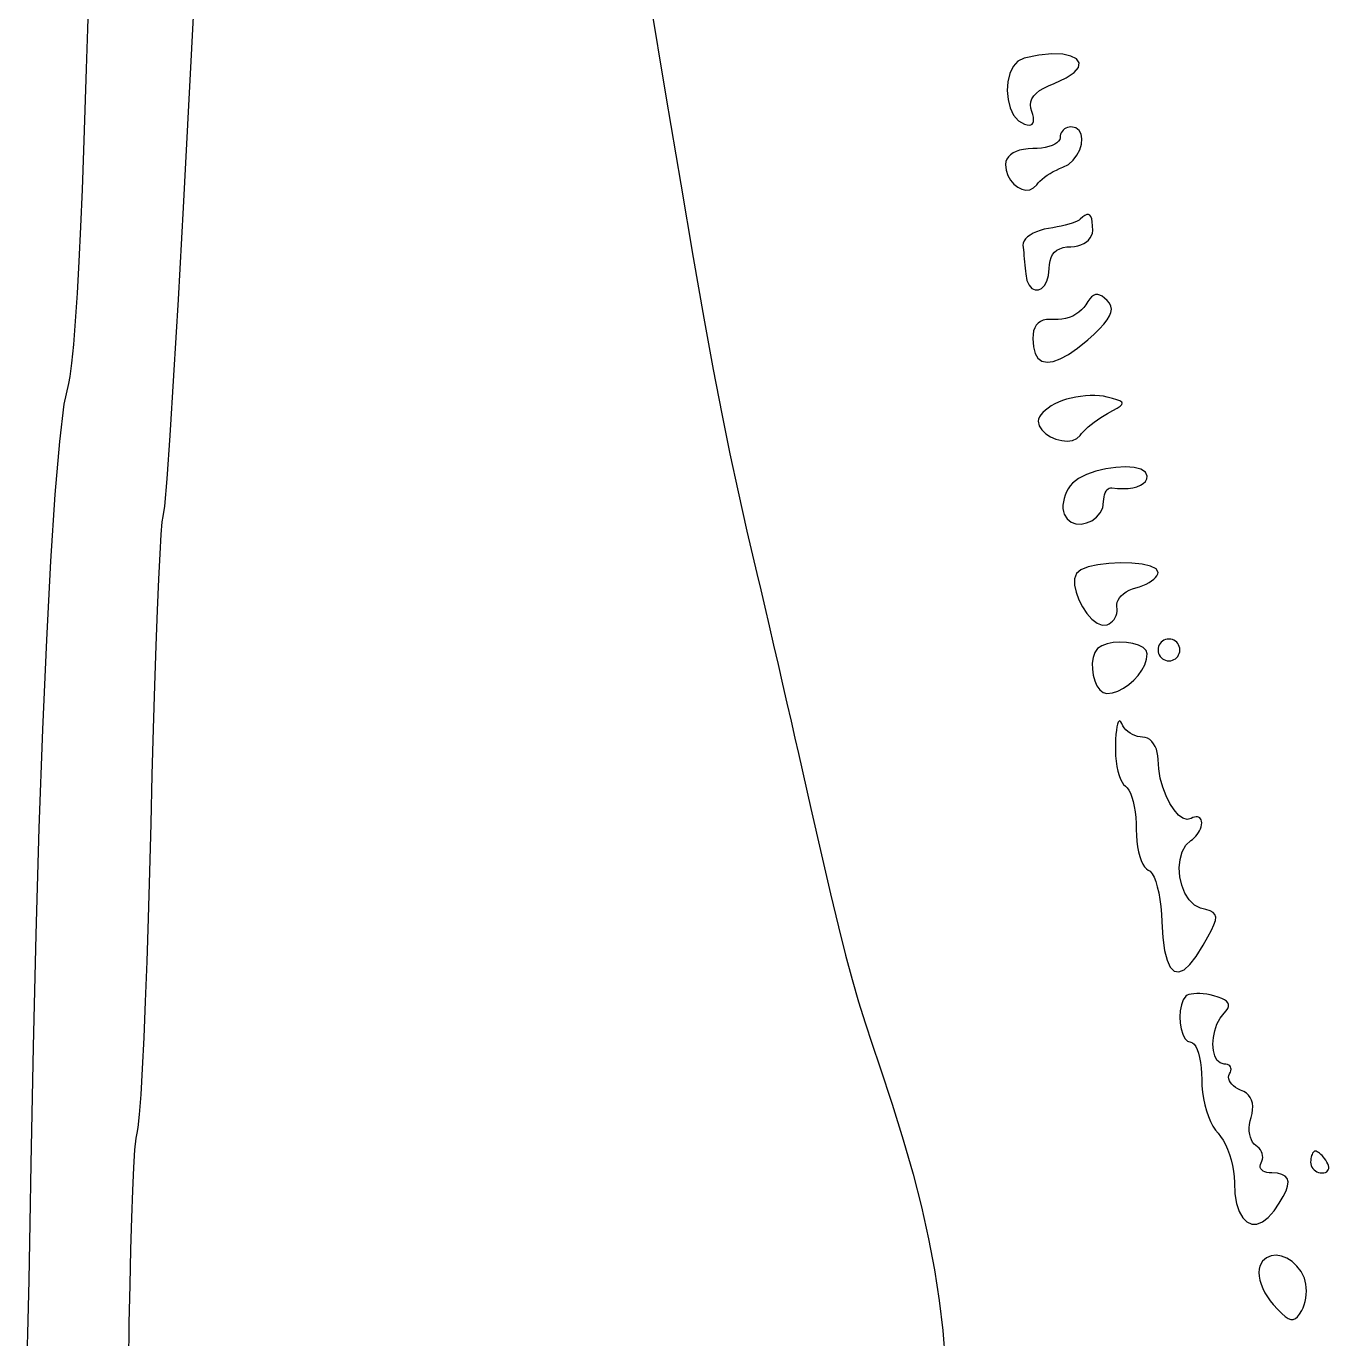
# Model space of a CAD drawing. Header units: millimetres. Extents: x 0 to 1242, y -2208 to 0.
# Drawn here: x 165.1 to 284.7, y -2056.2 to -1935.8 of the extents above; entities that cross this region are included whole.
import ezdxf

# ---------------------------------------------------------------- set-up
doc = ezdxf.new("R2010")
doc.units = ezdxf.units.MM
doc.layers.get('0').update_dxf_attribs({"linetype": 'CONTINUOUS'})

msp = doc.modelspace()

# ---------------------------------------------------------------- linework, layer by layer
for p, q in [((180.065608, -1942.46735), (180.652872, -1931.0888)), ((170.843549, -1932.519329), (170.729576, -1936.018336)), ((222.214, -1932.5), (223.829462, -1942.187586)), ((170.729576, -1936.018336), (170.614727, -1939.671387)), ((256.131458, -1938.982968), (255.698104, -1939.471744)), ((256.692, -1938.701), (256.131458, -1938.982968)), ((258.060319, -1938.416926), (256.692, -1938.701)), ((256.692, -1938.701), (256.692, -1938.701)), ((259.251512, -1938.302208), (258.060319, -1938.416926)), ((260.241033, -1938.336302), (259.251512, -1938.302208)), ((261.004336, -1938.498664), (260.241033, -1938.336302)), ((261.516875, -1938.76875), (261.004336, -1938.498664)), ((261.754104, -1939.126016), (261.516875, -1938.76875)), ((261.691477, -1939.549918), (261.754104, -1939.126016)), ((170.614727, -1939.671387), (170.501, -1943.423)), ((255.391446, -1940.116736), (255.210992, -1940.867352)), ((255.698104, -1939.471744), (255.391446, -1940.116736)), ((260.568471, -1940.515454), (261.304448, -1940.019912)), ((261.304448, -1940.019912), (261.691477, -1939.549918)), ((255.210992, -1940.867352), (255.15625, -1941.673)), ((258.129205, -1941.676249), (258.50268, -1941.447816)), ((258.50268, -1941.447816), (258.945695, -1941.228047)), ((258.945695, -1941.228047), (259.459, -1941.016)), ((259.459, -1941.016), (260.568471, -1940.515454)), ((179.538296, -1952.3888), (180.065608, -1942.46735)), ((223.829462, -1942.187586), (225.187416, -1950.267328)), ((255.15625, -1941.673), (255.226728, -1942.483088)), ((255.226728, -1942.483088), (255.421934, -1943.247024)), ((257.27868, -1942.981344), (257.315705, -1942.695461)), ((257.315705, -1942.695461), (257.41852, -1942.422952)), ((257.41852, -1942.422952), (257.587875, -1942.162875)), ((257.587875, -1942.162875), (257.82452, -1941.914288)), ((257.82452, -1941.914288), (258.129205, -1941.676249)), ((170.501, -1943.423), (170.379704, -1947.157451)), ((255.421934, -1943.247024), (255.741376, -1943.914216)), ((255.741376, -1943.914216), (256.184562, -1944.434072)), ((257.306695, -1943.281543), (257.27868, -1942.981344)), ((257.399, -1943.597), (257.306695, -1943.281543)), ((257.494499, -1943.877285), (257.399, -1943.597)), ((257.553272, -1944.12304), (257.494499, -1943.877285)), ((256.184562, -1944.434072), (256.751, -1944.756)), ((256.751, -1944.756), (256.971131, -1944.813485)), ((256.971131, -1944.813485), (257.157848, -1944.83044)), ((257.157848, -1944.83044), (257.310737, -1944.807615)), ((257.310737, -1944.807615), (257.429384, -1944.74576)), ((257.429384, -1944.74576), (257.513375, -1944.645625)), ((257.513375, -1944.645625), (257.562296, -1944.50796)), ((257.575733, -1944.333515), (257.553272, -1944.12304)), ((257.562296, -1944.50796), (257.575733, -1944.333515)), ((260.4104, -1945.1936), (260.29375, -1945.29375)), ((260.54145, -1945.11205), (260.4104, -1945.1936)), ((260.6848, -1945.0512), (260.54145, -1945.11205)), ((260.83835, -1945.01315), (260.6848, -1945.0512)), ((261, -1945), (260.83835, -1945.01315)), ((261.444129, -1945.085437), (261, -1945)), ((261.755472, -1945.320256), (261.444129, -1945.085437)), ((259.872, -1946.3152), (259.719875, -1946.45855)), ((259.967125, -1946.16165), (259.872, -1946.3152)), ((260, -1946), (259.967125, -1946.16165)), ((260.01315, -1945.83835), (260, -1946)), ((260, -1946), (260, -1946)), ((260.0512, -1945.6848), (260.01315, -1945.83835)), ((260.11205, -1945.54145), (260.0512, -1945.6848)), ((260.1936, -1945.4104), (260.11205, -1945.54145)), ((260.29375, -1945.29375), (260.1936, -1945.4104)), ((261.940563, -1945.672219), (261.755472, -1945.320256)), ((262.005936, -1946.109088), (261.940563, -1945.672219)), ((261.958125, -1946.598625), (262.005936, -1946.109088)), ((170.379704, -1947.157451), (170.242952, -1950.761408)), ((255.44512, -1947.557928), (255.25461, -1947.746074)), ((255.68375, -1947.39425), (255.44512, -1947.557928)), ((255.96768, -1947.256672), (255.68375, -1947.39425)), ((256.29409, -1947.146826), (255.96768, -1947.256672)), ((256.66016, -1947.066344), (256.29409, -1947.146826)), ((257.06307, -1947.016858), (256.66016, -1947.066344)), ((257.5, -1947), (257.06307, -1947.016858)), ((257.904125, -1946.98685), (257.5, -1947)), ((258.288, -1946.9488), (257.904125, -1946.98685)), ((258.646375, -1946.88795), (258.288, -1946.9488)), ((258.974, -1946.8064), (258.646375, -1946.88795)), ((259.265625, -1946.70625), (258.974, -1946.8064)), ((259.516, -1946.5896), (259.265625, -1946.70625)), ((259.719875, -1946.45855), (259.516, -1946.5896)), ((261.200928, -1948.060864), (261.549087, -1947.606751)), ((261.549087, -1947.606751), (261.803664, -1947.108592)), ((261.803664, -1947.108592), (261.958125, -1946.598625)), ((255.02923, -1948.189242), (255, -1948.441)), ((255, -1948.441), (255.057213, -1948.969121)), ((255.11504, -1947.957056), (255.02923, -1948.189242)), ((255.25461, -1947.746074), (255.11504, -1947.957056)), ((259.958847, -1948.825103), (260.25, -1948.708)), ((260.25, -1948.708), (260.765721, -1948.438693)), ((260.765721, -1948.438693), (261.200928, -1948.060864)), ((255.057213, -1948.969121), (255.216144, -1949.454408)), ((255.216144, -1949.454408), (255.457731, -1949.884447)), ((255.457731, -1949.884447), (255.762912, -1950.246824)), ((257.988183, -1950.142807), (258.152784, -1949.972256)), ((258.152784, -1949.972256), (258.350781, -1949.796689)), ((258.350781, -1949.796689), (258.577152, -1949.619448)), ((258.577152, -1949.619448), (258.826875, -1949.443875)), ((258.826875, -1949.443875), (259.094928, -1949.273312)), ((259.094928, -1949.273312), (259.376289, -1949.111101)), ((259.376289, -1949.111101), (259.665936, -1948.960584)), ((259.665936, -1948.960584), (259.958847, -1948.825103)), ((170.242952, -1950.761408), (170.093948, -1954.182077)), ((225.187416, -1950.267328), (226.332814, -1956.980702)), ((255.762912, -1950.246824), (256.112625, -1950.529125)), ((256.112625, -1950.529125), (256.487808, -1950.718936)), ((256.487808, -1950.718936), (256.869399, -1950.803843)), ((256.869399, -1950.803843), (257.238336, -1950.771432)), ((257.238336, -1950.771432), (257.575557, -1950.609289)), ((257.575557, -1950.609289), (257.862, -1950.305)), ((257.862, -1950.305), (257.988183, -1950.142807)), ((179.0715, -1960.84325), (179.538296, -1952.3888)), ((261.746649, -1953.559174), (261.580472, -1953.646712)), ((261.856, -1953.477), (261.746649, -1953.559174)), ((262.087292, -1953.264453), (261.856, -1953.477)), ((261.856, -1953.477), (261.856, -1953.477)), ((262.289856, -1953.119424), (262.087292, -1953.264453)), ((262.464724, -1953.042831), (262.289856, -1953.119424)), ((262.612928, -1953.035592), (262.464724, -1953.042831)), ((262.7355, -1953.098625), (262.612928, -1953.035592)), ((262.833472, -1953.232848), (262.7355, -1953.098625)), ((262.907876, -1953.439179), (262.833472, -1953.232848)), ((262.959744, -1953.718536), (262.907876, -1953.439179)), ((170.093948, -1954.182077), (169.935896, -1957.366664)), ((257.52052, -1954.769352), (257.246, -1954.928)), ((257.832, -1954.626736), (257.52052, -1954.769352)), ((258.17552, -1954.503344), (257.832, -1954.626736)), ((258.54616, -1954.402368), (258.17552, -1954.503344)), ((258.939, -1954.327), (258.54616, -1954.402368)), ((259.339681, -1954.260486), (258.939, -1954.327)), ((259.732448, -1954.185128), (259.339681, -1954.260486)), ((260.111187, -1954.102702), (259.732448, -1954.185128)), ((260.469784, -1954.014984), (260.111187, -1954.102702)), ((260.802125, -1953.92375), (260.469784, -1954.014984)), ((261.102096, -1953.830776), (260.802125, -1953.92375)), ((261.363583, -1953.737838), (261.102096, -1953.830776)), ((261.580472, -1953.646712), (261.363583, -1953.737838)), ((262.898656, -1954.975872), (262.973997, -1954.744419)), ((262.990108, -1954.071837), (262.959744, -1953.718536)), ((262.973997, -1954.744419), (263, -1954.5)), ((263, -1954.5), (262.990108, -1954.071837)), ((256.61592, -1955.659072), (256.6, -1955.85)), ((256.6, -1955.85), (256.618124, -1956.055501)), ((256.6934, -1955.468216), (256.61592, -1955.659072)), ((256.82752, -1955.280624), (256.6934, -1955.468216)), ((257.01336, -1955.099488), (256.82752, -1955.280624)), ((257.246, -1954.928), (257.01336, -1955.099488)), ((260.280128, -1956.080032), (260.620081, -1956.020009)), ((260.620081, -1956.020009), (261, -1956)), ((261, -1956), (261.325973, -1955.980491)), ((261.325973, -1955.980491), (261.634624, -1955.923968)), ((261.634624, -1955.923968), (261.921951, -1955.833437)), ((261.921951, -1955.833437), (262.183952, -1955.711904)), ((262.183952, -1955.711904), (262.416625, -1955.562375)), ((262.416625, -1955.562375), (262.615968, -1955.387856)), ((262.615968, -1955.387856), (262.777979, -1955.191353)), ((262.777979, -1955.191353), (262.898656, -1954.975872)), ((226.332814, -1956.980702), (227.310608, -1962.569184)), ((256.618124, -1956.055501), (256.639152, -1956.289088)), ((256.639152, -1956.289088), (256.662568, -1956.545187)), ((256.662568, -1956.545187), (256.687856, -1956.818224)), ((256.687856, -1956.818224), (256.7145, -1957.102625)), ((256.7145, -1957.102625), (256.741984, -1957.392816)), ((259.080032, -1957.280128), (259.180063, -1956.980147)), ((259.180063, -1956.980147), (259.320096, -1956.720144)), ((259.320096, -1956.720144), (259.500125, -1956.500125)), ((259.500125, -1956.500125), (259.720144, -1956.320096)), ((259.720144, -1956.320096), (259.980147, -1956.180063)), ((259.980147, -1956.180063), (260.280128, -1956.080032)), ((169.935896, -1957.366664), (169.772, -1960.262375)), ((256.741984, -1957.392816), (256.769792, -1957.683223)), ((256.769792, -1957.683223), (256.797408, -1957.968272)), ((256.797408, -1957.968272), (256.824316, -1958.242389)), ((256.824316, -1958.242389), (256.85, -1958.5)), ((258.945875, -1958.635189), (259, -1958)), ((259, -1958), (259.020009, -1957.620081)), ((259.020009, -1957.620081), (259.080032, -1957.280128)), ((256.85, -1958.5), (256.964875, -1959.095741)), ((256.964875, -1959.095741), (257.16, -1959.534528)), ((257.16, -1959.534528), (257.413625, -1959.821407)), ((258.308, -1959.821056), (258.578125, -1959.550763)), ((258.578125, -1959.550763), (258.798, -1959.153792)), ((258.798, -1959.153792), (258.945875, -1958.635189)), ((169.772, -1960.262375), (169.605464, -1962.816416)), ((178.665784, -1967.8208), (179.0715, -1960.84325)), ((257.413625, -1959.821407), (257.704, -1959.961424)), ((257.704, -1959.961424), (258.009375, -1959.959625)), ((258.009375, -1959.959625), (258.308, -1959.821056)), ((262.721224, -1960.779144), (262.539278, -1961.026173)), ((262.901406, -1960.592391), (262.721224, -1960.779144)), ((263.082392, -1960.465392), (262.901406, -1960.592391)), ((263.26675, -1960.397625), (263.082392, -1960.465392)), ((263.457048, -1960.388568), (263.26675, -1960.397625)), ((263.655854, -1960.437699), (263.457048, -1960.388568)), ((263.865736, -1960.544496), (263.655854, -1960.437699)), ((264.089262, -1960.708437), (263.865736, -1960.544496)), ((264.329, -1960.929), (264.089262, -1960.708437)), ((261.737166, -1962.014076), (261.462152, -1962.199472)), ((261.981304, -1961.806144), (261.737166, -1962.014076)), ((262.188578, -1961.578508), (261.981304, -1961.806144)), ((262.353, -1961.334), (262.188578, -1961.578508)), ((262.539278, -1961.026173), (262.353, -1961.334)), ((262.353, -1961.334), (262.353, -1961.334)), ((264.538165, -1961.181694), (264.329, -1960.929)), ((264.66732, -1961.446112), (264.538165, -1961.181694)), ((264.551625, -1962.35675), (264.67636, -1962.028936)), ((264.714155, -1961.726958), (264.66732, -1961.446112)), ((264.67636, -1962.028936), (264.714155, -1961.726958)), ((169.605464, -1962.816416), (169.439492, -1964.975993)), ((227.310608, -1962.569184), (228.16575, -1967.27425)), ((257.81024, -1963.204232), (257.67361, -1963.440851)), ((257.98725, -1963.011125), (257.81024, -1963.204232)), ((258.20524, -1962.861008), (257.98725, -1963.011125)), ((258.46481, -1962.753359), (258.20524, -1962.861008)), ((258.76656, -1962.687656), (258.46481, -1962.753359)), ((259.11109, -1962.663377), (258.76656, -1962.687656)), ((259.499, -1962.68), (259.11109, -1962.663377)), ((259.833522, -1962.689292), (259.499, -1962.68)), ((260.173096, -1962.659056), (259.833522, -1962.689292)), ((260.511734, -1962.592124), (260.173096, -1962.659056)), ((260.843448, -1962.491328), (260.511734, -1962.592124)), ((261.16225, -1962.3595), (260.843448, -1962.491328)), ((261.462152, -1962.199472), (261.16225, -1962.3595)), ((263.63268, -1963.542248), (264.032095, -1963.108702)), ((264.032095, -1963.108702), (264.33764, -1962.715104)), ((264.33764, -1962.715104), (264.551625, -1962.35675)), ((257.51909, -1964.046713), (257.5, -1964.417)), ((257.5, -1964.417), (257.553535, -1965.19438)), ((257.57676, -1963.721504), (257.51909, -1964.046713)), ((257.67361, -1963.440851), (257.57676, -1963.721504)), ((262.543, -1964.548), (263.137085, -1964.020446)), ((263.137085, -1964.020446), (263.63268, -1963.542248)), ((169.439492, -1964.975993), (169.277288, -1966.688312)), ((257.553535, -1965.19438), (257.71276, -1965.80208)), ((260.77168, -1965.88164), (261.612775, -1965.2999)), ((261.612775, -1965.2999), (262.543, -1964.548)), ((169.277288, -1966.688312), (169.122056, -1967.900579)), ((257.71276, -1965.80208), (257.975605, -1966.24004)), ((257.975605, -1966.24004), (258.34, -1966.5082)), ((258.34, -1966.5082), (258.803875, -1966.6065)), ((258.803875, -1966.6065), (259.36516, -1966.53488)), ((259.36516, -1966.53488), (260.021785, -1966.29328)), ((260.021785, -1966.29328), (260.77168, -1965.88164)), ((169.122056, -1967.900579), (168.977, -1968.56)), ((178.321712, -1973.31155), (178.665784, -1967.8208)), ((228.16575, -1967.27425), (228.943192, -1971.337376)), ((168.977, -1968.56), (168.567046, -1970.449851)), ((168.567046, -1970.449851), (168.153528, -1973.888848)), ((259.51552, -1970.429368), (259.198295, -1970.611397)), ((259.855305, -1970.263251), (259.51552, -1970.429368)), ((260.213, -1970.117), (259.855305, -1970.263251)), ((260.595681, -1969.991264), (260.213, -1970.117)), ((260.213, -1970.117), (260.213, -1970.117)), ((261.007768, -1969.884512), (260.595681, -1969.991264)), ((261.440627, -1969.797428), (261.007768, -1969.884512)), ((261.885624, -1969.730696), (261.440627, -1969.797428)), ((262.334125, -1969.685), (261.885624, -1969.730696)), ((262.777496, -1969.661024), (262.334125, -1969.685)), ((263.207103, -1969.659452), (262.777496, -1969.661024)), ((263.614312, -1969.680968), (263.207103, -1969.659452)), ((263.990489, -1969.726256), (263.614312, -1969.680968)), ((264.327, -1969.796), (263.990489, -1969.726256)), ((264.825754, -1969.929086), (264.327, -1969.796)), ((265.213952, -1970.044088), (264.825754, -1969.929086)), ((265.491798, -1970.149322), (265.213952, -1970.044088)), ((265.659496, -1970.253104), (265.491798, -1970.149322)), ((265.503742, -1970.638898), (265.665264, -1970.489576)), ((265.71725, -1970.36375), (265.659496, -1970.253104)), ((265.665264, -1970.489576), (265.71725, -1970.36375)), ((228.943192, -1971.337376), (229.687886, -1975.000038)), ((258.11332, -1971.621832), (258.029105, -1971.816299)), ((258.247995, -1971.419553), (258.11332, -1971.621832)), ((258.42848, -1971.213416), (258.247995, -1971.419553)), ((258.650125, -1971.007375), (258.42848, -1971.213416)), ((258.90828, -1970.805384), (258.650125, -1971.007375)), ((259.198295, -1970.611397), (258.90828, -1970.805384)), ((263.43664, -1971.887873), (263.74332, -1971.682192)), ((263.74332, -1971.682192), (264.0542, -1971.488499)), ((264.0542, -1971.488499), (264.364, -1971.311)), ((264.364, -1971.311), (264.852906, -1971.041294)), ((264.852906, -1971.041294), (265.232888, -1970.820032)), ((265.232888, -1970.820032), (265.503742, -1970.638898)), ((258.029105, -1971.816299), (258, -1971.999)), ((258, -1971.999), (258.086363, -1972.426101)), ((258.086363, -1972.426101), (258.324184, -1972.816368)), ((258.324184, -1972.816368), (258.681561, -1973.158947)), ((262.15104, -1972.948888), (262.35752, -1972.746357)), ((262.35752, -1972.746357), (262.5946, -1972.534784)), ((262.5946, -1972.534784), (262.857, -1972.318375)), ((262.857, -1972.318375), (263.13944, -1972.101336)), ((263.13944, -1972.101336), (263.43664, -1971.887873)), ((168.153528, -1973.888848), (167.743262, -1978.735157)), ((178.039848, -1977.3056), (178.321712, -1973.31155)), ((258.681561, -1973.158947), (259.126592, -1973.442984)), ((259.126592, -1973.442984), (259.627375, -1973.657625)), ((259.627375, -1973.657625), (260.152008, -1973.792016)), ((260.152008, -1973.792016), (260.668589, -1973.835303)), ((260.668589, -1973.835303), (261.145216, -1973.776632)), ((261.145216, -1973.776632), (261.549987, -1973.605149)), ((261.549987, -1973.605149), (261.851, -1973.31)), ((261.851, -1973.31), (261.98044, -1973.138171)), ((261.98044, -1973.138171), (262.15104, -1972.948888)), ((229.687886, -1975.000038), (230.444784, -1978.503712)), ((264.190624, -1976.37796), (263.270667, -1976.592295)), ((265.122125, -1976.249125), (264.190624, -1976.37796)), ((266.009376, -1976.21092), (265.122125, -1976.249125)), ((266.796583, -1976.268475), (266.009376, -1976.21092)), ((267.427952, -1976.42692), (266.796583, -1976.268475)), ((267.847689, -1976.691385), (267.427952, -1976.42692)), ((177.820756, -1979.79305), (178.039848, -1977.3056)), ((261.138, -1977.697), (260.933036, -1977.943026)), ((261.688561, -1977.256945), (261.138, -1977.697)), ((261.138, -1977.697), (261.138, -1977.697)), ((262.418048, -1976.887), (261.688561, -1977.256945)), ((263.270667, -1976.592295), (262.418048, -1976.887)), ((267.372384, -1977.891272), (267.636877, -1977.728086)), ((267.636877, -1977.728086), (267.834128, -1977.534864)), ((267.834128, -1977.534864), (267.957411, -1977.313778)), ((268, -1977.067), (267.847689, -1976.691385)), ((267.957411, -1977.313778), (268, -1977.067)), ((167.743262, -1978.735157), (167.343064, -1984.846944)), ((230.444784, -1978.503712), (231.258838, -1982.089874)), ((260.470544, -1978.802904), (260.3725, -1979.11025)), ((260.597712, -1978.501942), (260.470544, -1978.802904)), ((260.752408, -1978.213328), (260.597712, -1978.501942)), ((260.933036, -1977.943026), (260.752408, -1978.213328)), ((264.038352, -1978.960016), (264.083943, -1978.767509)), ((264.083943, -1978.767509), (264.145056, -1978.594568)), ((264.145056, -1978.594568), (264.220125, -1978.443875)), ((264.220125, -1978.443875), (264.307584, -1978.318112)), ((264.307584, -1978.318112), (264.405867, -1978.219961)), ((264.405867, -1978.219961), (264.513408, -1978.152104)), ((264.513408, -1978.152104), (264.628641, -1978.117223)), ((264.628641, -1978.117223), (264.75, -1978.118)), ((264.75, -1978.118), (265.276699, -1978.180642)), ((265.276699, -1978.180642), (265.776512, -1978.200216)), ((265.776512, -1978.200216), (266.242713, -1978.178894)), ((266.242713, -1978.178894), (266.668576, -1978.118848)), ((266.668576, -1978.118848), (267.047375, -1978.02225)), ((267.047375, -1978.02225), (267.372384, -1977.891272)), ((177.665, -1980.764), (177.820756, -1979.79305)), ((260.270168, -1979.720238), (260.269072, -1980.010952)), ((260.269072, -1980.010952), (260.303484, -1980.284194)), ((260.305176, -1979.418016), (260.270168, -1979.720238)), ((260.3725, -1979.11025), (260.305176, -1979.418016)), ((263.687224, -1980.430288), (263.916563, -1979.947371)), ((263.916563, -1979.947371), (264, -1979.393)), ((264, -1979.393), (264.009849, -1979.169407)), ((264.009849, -1979.169407), (264.038352, -1978.960016)), ((177.494192, -1982.399864), (177.586064, -1981.243568)), ((177.586064, -1981.243568), (177.665, -1980.764)), ((260.303484, -1980.284194), (260.375, -1980.534)), ((260.375, -1980.534), (260.639067, -1980.978899)), ((260.639067, -1980.978899), (261.008896, -1981.273192)), ((261.008896, -1981.273192), (261.453029, -1981.426773)), ((262.438375, -1981.351375), (262.916672, -1981.142184)), ((262.916672, -1981.142184), (263.343441, -1980.831857)), ((263.343441, -1980.831857), (263.687224, -1980.430288)), ((177.391688, -1984.173776), (177.494192, -1982.399864)), ((231.258838, -1982.089874), (232.175, -1986)), ((261.453029, -1981.426773), (261.940008, -1981.449536)), ((261.940008, -1981.449536), (262.438375, -1981.351375)), ((167.343064, -1984.846944), (166.95975, -1992.082375)), ((177.280856, -1986.506192), (177.391688, -1984.173776)), ((232.175, -1986), (232.523738, -1987.479225)), ((261.513, -1985.979), (261.342006, -1986.467385)), ((261.905615, -1985.647452), (261.513, -1985.979)), ((261.513, -1985.979), (261.513, -1985.979)), ((262.5808, -1985.384856), (261.905615, -1985.647452)), ((263.462265, -1985.192184), (262.5808, -1985.384856)), ((264.47372, -1985.070408), (263.462265, -1985.192184)), ((265.538875, -1985.0205), (264.47372, -1985.070408)), ((266.58144, -1985.043432), (265.538875, -1985.0205)), ((267.525125, -1985.140176), (266.58144, -1985.043432)), ((268.29364, -1985.311704), (267.525125, -1985.140176)), ((268.810695, -1985.558988), (268.29364, -1985.311704)), ((269, -1985.883), (268.810695, -1985.558988)), ((268.89612, -1986.188648), (268.97332, -1986.032806)), ((268.97332, -1986.032806), (269, -1985.883)), ((177.164, -1989.338), (177.280856, -1986.506192)), ((261.342006, -1986.467385), (261.335568, -1987.0596)), ((261.335568, -1987.0596), (261.469602, -1987.715235)), ((266.646924, -1987.39875), (266.971, -1987.297)), ((266.971, -1987.297), (267.299, -1987.199574)), ((267.299, -1987.199574), (267.61056, -1987.084472)), ((267.61056, -1987.084472), (267.90142, -1986.954658)), ((267.90142, -1986.954658), (268.16732, -1986.813096)), ((268.16732, -1986.813096), (268.404, -1986.66275)), ((268.404, -1986.66275), (268.6072, -1986.506584)), ((268.6072, -1986.506584), (268.77266, -1986.347562)), ((268.77266, -1986.347562), (268.89612, -1986.188648)), ((232.523738, -1987.479225), (232.901024, -1989.0888)), ((261.469602, -1987.715235), (261.720024, -1988.39388)), ((261.720024, -1988.39388), (262.06275, -1989.055125)), ((265.237208, -1988.63012), (265.320792, -1988.42421)), ((265.320792, -1988.42421), (265.449784, -1988.2222)), ((265.449784, -1988.2222), (265.6205, -1988.02775)), ((265.6205, -1988.02775), (265.829256, -1987.84452)), ((265.829256, -1987.84452), (266.072368, -1987.67617)), ((266.072368, -1987.67617), (266.346152, -1987.52636)), ((266.346152, -1987.52636), (266.646924, -1987.39875)), ((177.043424, -1992.610088), (177.164, -1989.338)), ((232.901024, -1989.0888), (233.298866, -1990.794075)), ((262.06275, -1989.055125), (262.473696, -1989.65856)), ((262.473696, -1989.65856), (262.928778, -1990.163775)), ((265.156872, -1989.837336), (265.216716, -1989.643098)), ((265.202716, -1988.83627), (265.237208, -1988.63012)), ((265.221, -1989.039), (265.202716, -1988.83627)), ((265.216716, -1989.643098), (265.248624, -1989.442992)), ((265.250688, -1989.240474), (265.221, -1989.039)), ((265.248624, -1989.442992), (265.250688, -1989.240474)), ((233.298866, -1990.794075), (233.709272, -1992.5604)), ((262.928778, -1990.163775), (263.403912, -1990.53036)), ((263.403912, -1990.53036), (263.875014, -1990.717905)), ((263.875014, -1990.717905), (264.318, -1990.686)), ((264.318, -1990.686), (264.505392, -1990.599546)), ((264.505392, -1990.599546), (264.676296, -1990.486488)), ((264.676296, -1990.486488), (264.828804, -1990.350282)), ((264.828804, -1990.350282), (264.961008, -1990.194384)), ((264.961008, -1990.194384), (265.071, -1990.02225)), ((265.071, -1990.02225), (265.156872, -1989.837336)), ((166.95975, -1992.082375), (166.600136, -2000.299616)), ((269.54145, -1992.11205), (269.4104, -1992.1936)), ((269.6848, -1992.0512), (269.54145, -1992.11205)), ((269.83835, -1992.01315), (269.6848, -1992.0512)), ((270, -1992), (269.83835, -1992.01315)), ((270.16165, -1992.01315), (270, -1992)), ((270.3152, -1992.0512), (270.16165, -1992.01315)), ((270.45855, -1992.11205), (270.3152, -1992.0512)), ((270.5896, -1992.1936), (270.45855, -1992.11205)), ((176.921432, -1996.263344), (177.043424, -1992.610088)), ((233.709272, -1992.5604), (234.12425, -1994.353125)), ((263.197104, -1993.242248), (263.036512, -1993.696704)), ((263.45, -1992.883), (263.197104, -1993.242248)), ((263.828419, -1992.614829), (263.45, -1992.883)), ((263.45, -1992.883), (263.45, -1992.883)), ((264.319872, -1992.426992), (263.828419, -1992.614829)), ((264.888353, -1992.315703), (264.319872, -1992.426992)), ((265.497856, -1992.277176), (264.888353, -1992.315703)), ((266.112375, -1992.307625), (265.497856, -1992.277176)), ((266.695904, -1992.403264), (266.112375, -1992.307625)), ((267.212437, -1992.560307), (266.695904, -1992.403264)), ((267.625968, -1992.774968), (267.212437, -1992.560307)), ((267.900491, -1993.043461), (267.625968, -1992.774968)), ((268, -1993.362), (267.900491, -1993.043461)), ((267.940869, -1993.857281), (268, -1993.362)), ((269.01315, -1992.83835), (269, -1993)), ((269, -1993), (269.01315, -1993.16165)), ((269, -1993), (269, -1993)), ((269.0512, -1992.6848), (269.01315, -1992.83835)), ((269.01315, -1993.16165), (269.0512, -1993.3152)), ((269.11205, -1992.54145), (269.0512, -1992.6848)), ((269.0512, -1993.3152), (269.11205, -1993.45855)), ((269.1936, -1992.4104), (269.11205, -1992.54145)), ((269.29375, -1992.29375), (269.1936, -1992.4104)), ((269.4104, -1992.1936), (269.29375, -1992.29375)), ((270.70625, -1992.29375), (270.5896, -1992.1936)), ((270.8064, -1992.4104), (270.70625, -1992.29375)), ((270.88795, -1992.54145), (270.8064, -1992.4104)), ((270.9488, -1992.6848), (270.88795, -1992.54145)), ((270.88795, -1993.45855), (270.9488, -1993.3152)), ((270.98685, -1992.83835), (270.9488, -1992.6848)), ((270.9488, -1993.3152), (270.98685, -1993.16165)), ((271, -1993), (270.98685, -1992.83835)), ((270.98685, -1993.16165), (271, -1993)), ((234.12425, -1994.353125), (234.535808, -1996.1376)), ((263.036512, -1993.696704), (262.961768, -1994.215036)), ((262.961768, -1994.215036), (262.966416, -1994.765912)), ((267.512083, -1994.861787), (267.773312, -1994.362048)), ((267.773312, -1994.362048), (267.940869, -1993.857281)), ((269.11205, -1993.45855), (269.1936, -1993.5896)), ((269.1936, -1993.5896), (269.29375, -1993.70625)), ((269.29375, -1993.70625), (269.4104, -1993.8064)), ((269.4104, -1993.8064), (269.54145, -1993.88795)), ((269.54145, -1993.88795), (269.6848, -1993.9488)), ((269.6848, -1993.9488), (269.83835, -1993.98685)), ((269.83835, -1993.98685), (270, -1994)), ((270, -1994), (270.16165, -1993.98685)), ((270.16165, -1993.98685), (270.3152, -1993.9488)), ((270.3152, -1993.9488), (270.45855, -1993.88795)), ((270.45855, -1993.88795), (270.5896, -1993.8064)), ((270.5896, -1993.8064), (270.70625, -1993.70625)), ((270.70625, -1993.70625), (270.8064, -1993.5896)), ((270.8064, -1993.5896), (270.88795, -1993.45855)), ((262.966416, -1994.765912), (263.044, -1995.318)), ((263.044, -1995.318), (263.188064, -1995.839968)), ((266.313904, -1996.185696), (266.767625, -1995.788125)), ((266.767625, -1995.788125), (267.171936, -1995.341984)), ((267.171936, -1995.341984), (267.512083, -1994.861787)), ((176.800328, -2000.238656), (176.921432, -1996.263344)), ((234.535808, -1996.1376), (234.935954, -1997.879175)), ((263.188064, -1995.839968), (263.392152, -1996.300484)), ((263.392152, -1996.300484), (263.649808, -1996.668216)), ((263.649808, -1996.668216), (263.954576, -1996.911832)), ((263.954576, -1996.911832), (264.3, -1997)), ((264.3, -1997), (264.803821, -1996.941849)), ((264.803821, -1996.941849), (265.317248, -1996.777072)), ((265.317248, -1996.777072), (265.825527, -1996.520183)), ((265.825527, -1996.520183), (266.313904, -1996.185696)), ((234.935954, -1997.879175), (235.316696, -1999.5432)), ((166.600136, -2000.299616), (166.271038, -2009.356833)), ((176.682416, -2004.476912), (176.800328, -2000.238656)), ((235.316696, -1999.5432), (235.670042, -2001.095025)), ((265.171538, -2000.367946), (265.129552, -2000.749264)), ((265.223016, -2000.051752), (265.171538, -2000.367946)), ((265.28275, -1999.80475), (265.223016, -2000.051752)), ((265.349504, -1999.631008), (265.28275, -1999.80475)), ((265.422042, -1999.534594), (265.349504, -1999.631008)), ((265.499128, -1999.519576), (265.422042, -1999.534594)), ((265.579526, -1999.590022), (265.499128, -1999.519576)), ((265.662, -1999.75), (265.579526, -1999.590022)), ((265.762309, -1999.952184), (265.662, -1999.75)), ((265.893752, -2000.144192), (265.762309, -1999.952184)), ((266.052303, -2000.323408), (265.893752, -2000.144192)), ((266.233936, -2000.487216), (266.052303, -2000.323408)), ((266.434625, -2000.633), (266.233936, -2000.487216)), ((235.670042, -2001.095025), (235.988, -2002.5)), ((265.098294, -2001.191638), (265.079, -2001.691)), ((265.079, -2001.691), (265.079489, -2002.214937)), ((265.079, -2001.691), (265.079, -2001.691)), ((265.129552, -2000.749264), (265.098294, -2001.191638)), ((266.650344, -2000.758144), (266.434625, -2000.633)), ((266.877067, -2000.860032), (266.650344, -2000.758144)), ((267.110768, -2000.936048), (266.877067, -2000.860032)), ((267.347421, -2000.983576), (267.110768, -2000.936048)), ((267.583, -2001), (267.347421, -2000.983576)), ((267.812216, -2001.027176), (267.583, -2001)), ((268.029888, -2001.105808), (267.812216, -2001.027176)), ((268.233052, -2001.231552), (268.029888, -2001.105808)), ((268.418744, -2001.400064), (268.233052, -2001.231552)), ((268.584, -2001.607), (268.418744, -2001.400064)), ((268.725856, -2001.848016), (268.584, -2001.607)), ((235.988, -2002.5), (237.128653, -2007.54504)), ((265.079489, -2002.214937), (265.105472, -2002.728416)), ((265.105472, -2002.728416), (265.155023, -2003.223439)), ((268.841348, -2002.118768), (268.725856, -2001.848016)), ((268.927512, -2002.414912), (268.841348, -2002.118768)), ((268.981384, -2002.732104), (268.927512, -2002.414912)), ((269, -2003.066), (268.981384, -2002.732104)), ((265.155023, -2003.223439), (265.226216, -2003.692008)), ((265.226216, -2003.692008), (265.317125, -2004.126125)), ((265.317125, -2004.126125), (265.425824, -2004.517792)), ((269.053783, -2003.916746), (269, -2003.066)), ((269.204784, -2004.771848), (269.053783, -2003.916746)), ((176.57, -2008.919), (176.682416, -2004.476912)), ((265.425824, -2004.517792), (265.550387, -2004.859011)), ((265.550387, -2004.859011), (265.688888, -2005.141784)), ((265.688888, -2005.141784), (265.839401, -2005.358113)), ((265.839401, -2005.358113), (266, -2005.5)), ((269.437481, -2005.603802), (269.204784, -2004.771848)), ((266, -2005.5), (266.16165, -2005.644079)), ((266.16165, -2005.644079), (266.3152, -2005.866752)), ((266.3152, -2005.866752), (266.45855, -2006.159673)), ((266.45855, -2006.159673), (266.5896, -2006.514496)), ((266.5896, -2006.514496), (266.70625, -2006.922875)), ((269.736352, -2006.385104), (269.437481, -2005.603802)), ((270.085875, -2007.08825), (269.736352, -2006.385104)), ((237.128653, -2007.54504), (238.102584, -2011.80336)), ((266.70625, -2006.922875), (266.8064, -2007.376464)), ((266.8064, -2007.376464), (266.88795, -2007.866917)), ((270.470528, -2007.685736), (270.085875, -2007.08825)), ((270.874789, -2008.150058), (270.470528, -2007.685736)), ((176.45513, -2013.364353), (176.57, -2008.919)), ((266.88795, -2007.866917), (266.9488, -2008.385888)), ((266.9488, -2008.385888), (266.98685, -2008.925031)), ((266.98685, -2008.925031), (267, -2009.476)), ((271.283136, -2008.453712), (270.874789, -2008.150058)), ((271.680047, -2008.569194), (271.283136, -2008.453712)), ((272.05, -2008.469), (271.680047, -2008.569194)), ((272.203689, -2008.387225), (272.05, -2008.469)), ((272.349632, -2008.33512), (272.203689, -2008.387225)), ((272.485843, -2008.311815), (272.349632, -2008.33512)), ((272.610336, -2008.31644), (272.485843, -2008.311815)), ((272.721125, -2008.348125), (272.610336, -2008.31644)), ((272.816224, -2008.406), (272.721125, -2008.348125)), ((272.893647, -2008.489195), (272.816224, -2008.406)), ((272.951408, -2008.59684), (272.893647, -2008.489195)), ((272.987521, -2008.728065), (272.951408, -2008.59684)), ((272.98685, -2009.051774), (273, -2008.882)), ((273, -2008.882), (272.987521, -2008.728065)), ((166.271038, -2009.356833), (165.979272, -2019.112192)), ((267, -2009.476), (267.014522, -2010.023424)), ((267.014522, -2010.023424), (267.056536, -2010.552872)), ((272.3152, -2010.253968), (272.45855, -2010.104522)), ((272.45855, -2010.104522), (272.5896, -2009.941984)), ((272.5896, -2009.941984), (272.70625, -2009.76975)), ((272.70625, -2009.76975), (272.8064, -2009.591216)), ((272.8064, -2009.591216), (272.88795, -2009.409778)), ((272.88795, -2009.409778), (272.9488, -2009.228832)), ((272.9488, -2009.228832), (272.98685, -2009.051774)), ((267.056536, -2010.552872), (267.123714, -2011.056508)), ((267.123714, -2011.056508), (267.213728, -2011.526496)), ((271.204744, -2011.520032), (271.531668, -2010.929679)), ((271.531668, -2010.929679), (272, -2010.5)), ((272, -2010.5), (272.16165, -2010.386926)), ((272.16165, -2010.386926), (272.3152, -2010.253968)), ((238.102584, -2011.80336), (238.939451, -2015.38926)), ((267.213728, -2011.526496), (267.32425, -2011.955)), ((267.32425, -2011.955), (267.452952, -2012.334184)), ((267.452952, -2012.334184), (267.597506, -2012.656212)), ((267.597506, -2012.656212), (267.755584, -2012.913248)), ((270.949152, -2013.004656), (271.012736, -2012.226533)), ((271.012736, -2012.226533), (271.204744, -2011.520032)), ((176.33012, -2017.612624), (176.45513, -2013.364353)), ((267.755584, -2012.913248), (267.924858, -2013.097456)), ((267.924858, -2013.097456), (268.103, -2013.201)), ((268.103, -2013.201), (268.283341, -2013.318017)), ((268.283341, -2013.318017), (268.458408, -2013.541216)), ((268.458408, -2013.541216), (268.625567, -2013.860619)), ((268.625567, -2013.860619), (268.782184, -2014.266248)), ((271.0075, -2013.809875), (270.949152, -2013.004656)), ((271.181288, -2014.597664), (271.0075, -2013.809875)), ((268.782184, -2014.266248), (268.925625, -2014.748125)), ((268.925625, -2014.748125), (269.053256, -2015.296272)), ((271.464024, -2015.323497), (271.181288, -2014.597664)), ((238.939451, -2015.38926), (239.668912, -2018.41704)), ((269.053256, -2015.296272), (269.162443, -2015.900711)), ((269.162443, -2015.900711), (269.250552, -2016.551464)), ((271.849216, -2015.942848), (271.464024, -2015.323497)), ((272.330372, -2016.411191), (271.849216, -2015.942848)), ((269.250552, -2016.551464), (269.314949, -2017.238553)), ((269.314949, -2017.238553), (269.353, -2017.952)), ((272.901, -2016.684), (272.330372, -2016.411191)), ((273.389194, -2016.819727), (272.901, -2016.684)), ((273.771032, -2016.954656), (273.389194, -2016.819727)), ((274.047798, -2017.106109), (273.771032, -2016.954656)), ((274.220776, -2017.291408), (274.047798, -2017.106109)), ((274.29125, -2017.527875), (274.220776, -2017.291408)), ((176.19767, -2021.604131), (176.33012, -2017.612624)), ((239.668912, -2018.41704), (240.320625, -2021.001)), ((269.353, -2017.952), (269.442037, -2019.400765)), ((273.900488, -2018.717504), (274.129822, -2018.223601)), ((274.129822, -2018.223601), (274.260504, -2017.832832)), ((274.260504, -2017.832832), (274.29125, -2017.527875)), ((165.979272, -2019.112192), (165.731654, -2029.423859)), ((269.442037, -2019.400765), (269.601496, -2020.57824)), ((273.151, -2020.084), (273.573786, -2019.331863)), ((273.573786, -2019.331863), (273.900488, -2018.717504)), ((240.320625, -2021.001), (240.924248, -2023.25544)), ((269.601496, -2020.57824), (269.829199, -2021.483195)), ((272.506573, -2021.121125), (273.151, -2020.084)), ((176.06048, -2025.279192), (176.19767, -2021.604131)), ((269.829199, -2021.483195), (270.122968, -2022.1144)), ((270.122968, -2022.1144), (270.480625, -2022.470625)), ((271.378891, -2022.353215), (271.915144, -2021.87712)), ((271.915144, -2021.87712), (272.506573, -2021.121125)), ((240.924248, -2023.25544), (241.509439, -2025.29466)), ((270.480625, -2022.470625), (270.899992, -2022.55064)), ((270.899992, -2022.55064), (271.378891, -2022.353215)), ((271.674614, -2024.691943), (271.558, -2024.775)), ((271.836672, -2024.626424), (271.674614, -2024.691943)), ((272.038798, -2024.578521), (271.836672, -2024.626424)), ((272.275616, -2024.548312), (272.038798, -2024.578521)), ((272.54175, -2024.535875), (272.275616, -2024.548312)), ((272.831824, -2024.541288), (272.54175, -2024.535875)), ((273.140462, -2024.564629), (272.831824, -2024.541288)), ((273.462288, -2024.605976), (273.140462, -2024.564629)), ((273.791926, -2024.665407), (273.462288, -2024.605976)), ((274.124, -2024.743), (273.791926, -2024.665407)), ((175.92125, -2028.578125), (176.06048, -2025.279192)), ((241.509439, -2025.29466), (242.105856, -2027.23296)), ((271.136448, -2025.580736), (271.033552, -2026.108314)), ((271.310096, -2025.125122), (271.136448, -2025.580736)), ((271.558, -2024.775), (271.310096, -2025.125122)), ((271.558, -2024.775), (271.558, -2024.775)), ((274.516307, -2024.857316), (274.124, -2024.743)), ((274.840496, -2024.978448), (274.516307, -2024.857316)), ((275.097269, -2025.107572), (274.840496, -2024.978448)), ((275.287328, -2025.245864), (275.097269, -2025.107572)), ((275.411375, -2025.3945), (275.287328, -2025.245864)), ((275.394464, -2025.914232), (275.464241, -2025.727508)), ((275.470112, -2025.554656), (275.411375, -2025.3945)), ((275.464241, -2025.727508), (275.470112, -2025.554656)), ((271.033552, -2026.108314), (270.997904, -2026.674328)), ((270.997904, -2026.674328), (271.026, -2027.24525)), ((274.404504, -2027.348032), (274.694068, -2026.799259)), ((274.694068, -2026.799259), (275.066, -2026.334)), ((275.066, -2026.334), (275.261483, -2026.116004)), ((275.261483, -2026.116004), (275.394464, -2025.914232)), ((242.105856, -2027.23296), (242.743157, -2029.18464)), ((271.026, -2027.24525), (271.114336, -2027.787552)), ((271.114336, -2027.787552), (271.259408, -2028.267706)), ((271.259408, -2028.267706), (271.457712, -2028.652184)), ((274.072672, -2028.571296), (274.197356, -2027.949113)), ((274.197356, -2027.949113), (274.404504, -2027.348032)), ((165.731654, -2029.423859), (165.535, -2040.15)), ((175.78268, -2031.441248), (175.92125, -2028.578125)), ((242.743157, -2029.18464), (243.451, -2031.264)), ((271.457712, -2028.652184), (271.705744, -2028.907458)), ((271.705744, -2028.907458), (272, -2029)), ((272, -2029), (272.16165, -2029.04509)), ((272.16165, -2029.04509), (272.3152, -2029.17556)), ((272.3152, -2029.17556), (272.45855, -2029.38421)), ((272.45855, -2029.38421), (272.5896, -2029.66384)), ((274.0305, -2029.183375), (274.072672, -2028.571296)), ((274.070888, -2029.754144), (274.0305, -2029.183375)), ((272.5896, -2029.66384), (272.70625, -2030.00725)), ((272.70625, -2030.00725), (272.8064, -2030.40724)), ((272.8064, -2030.40724), (272.88795, -2030.85661)), ((274.193884, -2030.252397), (274.070888, -2029.754144)), ((274.399536, -2030.646928), (274.193884, -2030.252397)), ((274.687892, -2030.906531), (274.399536, -2030.646928)), ((175.64747, -2033.808879), (175.78268, -2031.441248)), ((243.451, -2031.264), (244.597862, -2034.693414)), ((272.88795, -2030.85661), (272.9488, -2031.34816)), ((272.9488, -2031.34816), (272.98685, -2031.87469)), ((272.98685, -2031.87469), (273, -2032.429)), ((275.059, -2031), (274.687892, -2030.906531)), ((275.222802, -2031.011776), (275.059, -2031)), ((275.364296, -2031.045848), (275.222802, -2031.011776)), ((275.482414, -2031.100332), (275.364296, -2031.045848)), ((275.576088, -2031.173344), (275.482414, -2031.100332)), ((275.495945, -2032.047749), (275.565, -2031.895)), ((275.565, -2031.895), (275.640418, -2031.750384)), ((275.64425, -2031.263), (275.576088, -2031.173344)), ((275.640418, -2031.750384), (275.684984, -2031.612992)), ((275.685832, -2031.367416), (275.64425, -2031.263)), ((275.684984, -2031.612992), (275.699766, -2031.484708)), ((275.699766, -2031.484708), (275.685832, -2031.367416)), ((273, -2032.429), (273.019725, -2033.002764)), ((273.019725, -2033.002764), (273.0768, -2033.586152)), ((275.47036, -2032.208112), (275.495945, -2032.047749)), ((275.486115, -2032.372963), (275.47036, -2032.208112)), ((275.54108, -2032.539176), (275.486115, -2032.372963)), ((275.633125, -2032.703625), (275.54108, -2032.539176)), ((275.76012, -2032.863184), (275.633125, -2032.703625)), ((275.919935, -2033.014727), (275.76012, -2032.863184)), ((276.11044, -2033.155128), (275.919935, -2033.014727)), ((175.51832, -2035.621336), (175.64747, -2033.808879)), ((273.0768, -2033.586152), (273.168075, -2034.168808)), ((273.168075, -2034.168808), (273.2904, -2034.740376)), ((276.329505, -2033.281261), (276.11044, -2033.155128)), ((276.575, -2033.39), (276.329505, -2033.281261)), ((276.857509, -2033.521392), (276.575, -2033.39)), ((277.099392, -2033.682136), (276.857509, -2033.521392)), ((277.300283, -2033.871284), (277.099392, -2033.682136)), ((277.459816, -2034.087888), (277.300283, -2033.871284)), ((277.577625, -2034.331), (277.459816, -2034.087888)), ((277.653344, -2034.599672), (277.577625, -2034.331)), ((244.597862, -2034.693414), (245.614416, -2037.964032)), ((273.2904, -2034.740376), (273.440625, -2035.2905)), ((273.440625, -2035.2905), (273.6156, -2035.808824)), ((277.624301, -2035.549568), (277.677048, -2035.209904)), ((277.686607, -2034.892956), (277.653344, -2034.599672)), ((277.677048, -2035.209904), (277.686607, -2034.892956)), ((175.39793, -2036.818937), (175.51832, -2035.621336)), ((273.6156, -2035.808824), (273.812175, -2036.284992)), ((273.812175, -2036.284992), (274.0272, -2036.708648)), ((274.0272, -2036.708648), (274.257525, -2037.069436)), ((277.367035, -2036.864829), (277.39008, -2036.549736)), ((277.39008, -2036.549736), (277.443425, -2036.229987)), ((277.443425, -2036.229987), (277.528, -2035.911)), ((277.528, -2035.911), (277.624301, -2035.549568)), ((175.083304, -2038.89116), (175.185993, -2037.82087)), ((175.185993, -2037.82087), (175.289, -2037.342)), ((175.289, -2037.342), (175.39793, -2036.818937)), ((274.257525, -2037.069436), (274.5, -2037.357)), ((274.5, -2037.357), (274.742475, -2037.6391)), ((274.742475, -2037.6391), (274.9728, -2037.98408)), ((277.37336, -2037.169848), (277.367035, -2036.864829)), ((277.408125, -2037.459375), (277.37336, -2037.169848)), ((277.4704, -2037.727992), (277.408125, -2037.459375)), ((277.559255, -2037.970281), (277.4704, -2037.727992)), ((174.982631, -2040.50019), (175.083304, -2038.89116)), ((245.614416, -2037.964032), (246.505114, -2041.097418)), ((274.9728, -2037.98408), (275.187825, -2038.38246)), ((275.187825, -2038.38246), (275.3844, -2038.82476)), ((275.3844, -2038.82476), (275.559375, -2039.3015)), ((277.67376, -2038.180824), (277.559255, -2037.970281)), ((277.812985, -2038.354203), (277.67376, -2038.180824)), ((277.976, -2038.485), (277.812985, -2038.354203)), ((278.13921, -2038.602765), (277.976, -2038.485)), ((278.27956, -2038.73844), (278.13921, -2038.602765)), ((278.39603, -2038.888695), (278.27956, -2038.73844)), ((278.4876, -2039.0502), (278.39603, -2038.888695)), ((278.55325, -2039.219625), (278.4876, -2039.0502)), ((283.238581, -2039.11205), (283.180792, -2039.1936)), ((283.301824, -2039.0512), (283.238581, -2039.11205)), ((283.369603, -2039.01315), (283.301824, -2039.0512)), ((283.441, -2039), (283.369603, -2039.01315)), ((283.520521, -2039.01315), (283.441, -2039)), ((283.611808, -2039.0512), (283.520521, -2039.01315)), ((283.712647, -2039.11205), (283.611808, -2039.0512)), ((283.820824, -2039.1936), (283.712647, -2039.11205)), ((165.535, -2040.15), (165.442907, -2045.610266)), ((275.559375, -2039.3015), (275.7096, -2039.8032)), ((275.7096, -2039.8032), (275.831925, -2040.32038)), ((275.831925, -2040.32038), (275.9232, -2040.84356)), ((278.35572, -2040.362432), (278.384625, -2040.219484)), ((278.384625, -2040.219484), (278.457, -2040.069)), ((278.457, -2040.069), (278.53625, -2039.909925)), ((278.53625, -2039.909925), (278.58448, -2039.74212)), ((278.59196, -2039.39364), (278.55325, -2039.219625)), ((278.58448, -2039.74212), (278.60271, -2039.568915)), ((278.60271, -2039.568915), (278.59196, -2039.39364)), ((283.005787, -2039.83835), (283, -2040)), ((283, -2040), (283.013938, -2040.16165)), ((283, -2040), (283, -2040)), ((283.022536, -2039.6848), (283.005787, -2039.83835)), ((283.013938, -2040.16165), (283.054264, -2040.3152)), ((283.049329, -2039.54145), (283.022536, -2039.6848)), ((283.085248, -2039.4104), (283.049329, -2039.54145)), ((283.054264, -2040.3152), (283.118746, -2040.45855)), ((283.129375, -2039.29375), (283.085248, -2039.4104)), ((283.180792, -2039.1936), (283.129375, -2039.29375)), ((283.934125, -2039.29375), (283.820824, -2039.1936)), ((284.050336, -2039.4104), (283.934125, -2039.29375)), ((284.167243, -2039.54145), (284.050336, -2039.4104)), ((284.282632, -2039.6848), (284.167243, -2039.54145)), ((284.394289, -2039.83835), (284.282632, -2039.6848)), ((284.5, -2040), (284.394289, -2039.83835)), ((284.585986, -2040.16165), (284.5, -2040)), ((284.640568, -2040.3152), (284.585986, -2040.16165)), ((284.664682, -2040.45855), (284.640568, -2040.3152)), ((174.885672, -2042.59528), (174.982631, -2040.50019)), ((246.505114, -2041.097418), (247.274408, -2044.115136)), ((275.9232, -2040.84356), (275.980275, -2041.36326)), ((275.980275, -2041.36326), (276, -2041.87)), ((278.368215, -2040.495888), (278.35572, -2040.362432)), ((278.42004, -2040.617896), (278.368215, -2040.495888)), ((278.509125, -2040.7265), (278.42004, -2040.617896)), ((278.6334, -2040.819744), (278.509125, -2040.7265)), ((278.790795, -2040.895672), (278.6334, -2040.819744)), ((278.97924, -2040.952328), (278.790795, -2040.895672)), ((279.196665, -2040.987756), (278.97924, -2040.952328)), ((279.441, -2041), (279.196665, -2040.987756)), ((279.959962, -2041.03165), (279.441, -2041)), ((280.367936, -2041.12792), (279.959962, -2041.03165)), ((280.665054, -2041.29079), (280.367936, -2041.12792)), ((280.851448, -2041.52224), (280.665054, -2041.29079)), ((280.92725, -2041.82425), (280.851448, -2041.52224)), ((283.118746, -2040.45855), (283.205152, -2040.5896)), ((283.205152, -2040.5896), (283.31125, -2040.70625)), ((283.31125, -2040.70625), (283.434808, -2040.8064)), ((283.434808, -2040.8064), (283.573594, -2040.88795)), ((283.573594, -2040.88795), (283.725376, -2040.9488)), ((283.725376, -2040.9488), (283.887922, -2040.98685)), ((283.887922, -2040.98685), (284.059, -2041)), ((284.059, -2041), (284.221954, -2040.98685)), ((284.221954, -2040.98685), (284.360992, -2040.9488)), ((284.360992, -2040.9488), (284.475178, -2040.88795)), ((284.475178, -2040.88795), (284.563576, -2040.8064)), ((284.563576, -2040.8064), (284.62525, -2040.70625)), ((284.62525, -2040.70625), (284.659264, -2040.5896)), ((284.659264, -2040.5896), (284.664682, -2040.45855)), ((174.794125, -2045.12375), (174.885672, -2042.59528)), ((276, -2041.87), (276.053737, -2042.915791)), ((280.492424, -2043.17344), (280.747606, -2042.64787)), ((280.747606, -2042.64787), (280.892592, -2042.1988)), ((280.892592, -2042.1988), (280.92725, -2041.82425)), ((276.053737, -2042.915791), (276.207296, -2043.808528)), ((276.207296, -2043.808528), (276.449199, -2044.540057)), ((279.652, -2044.462), (280.127178, -2043.77749)), ((280.127178, -2043.77749), (280.492424, -2043.17344)), ((174.709688, -2048.03292), (174.794125, -2045.12375)), ((247.274408, -2044.115136), (247.92675, -2047.03875)), ((276.449199, -2044.540057), (276.767968, -2045.102224)), ((276.767968, -2045.102224), (277.152125, -2045.486875)), ((278.582144, -2045.494192), (279.113073, -2045.087239)), ((279.113073, -2045.087239), (279.652, -2044.462)), ((165.442907, -2045.610266), (165.339816, -2050.837528)), ((277.152125, -2045.486875), (277.590192, -2045.685856)), ((277.590192, -2045.685856), (278.070691, -2045.691013)), ((278.070691, -2045.691013), (278.582144, -2045.494192)), ((247.92675, -2047.03875), (248.466592, -2049.889824)), ((174.634059, -2051.27011), (174.709688, -2048.03292)), ((278.946592, -2048.778168), (278.598154, -2049.094921)), ((279.364678, -2048.597867), (278.946592, -2048.778168)), ((279.830776, -2048.548144), (279.364678, -2048.597867)), ((280.32325, -2048.623125), (279.830776, -2048.548144)), ((280.820464, -2048.816936), (280.32325, -2048.623125)), ((248.466592, -2049.889824), (248.898386, -2052.689922)), ((278.270461, -2049.826036), (278.249728, -2050.135608)), ((278.341, -2049.554), (278.270461, -2049.826036)), ((278.598154, -2049.094921), (278.341, -2049.554)), ((278.341, -2049.554), (278.341, -2049.554)), ((281.300782, -2049.123703), (280.820464, -2048.816936)), ((281.742568, -2049.537552), (281.300782, -2049.123703)), ((282.124186, -2050.052609), (281.742568, -2049.537552)), ((165.339816, -2050.837528), (165.228109, -2055.757782)), ((278.249728, -2050.135608), (278.276227, -2050.475312)), ((278.276227, -2050.475312), (278.347384, -2050.837744)), ((278.347384, -2050.837744), (278.460625, -2051.2155)), ((282.424, -2050.663), (282.124186, -2050.052609)), ((282.507062, -2050.926025), (282.424, -2050.663)), ((282.565176, -2051.21296), (282.507062, -2050.926025)), ((174.568936, -2054.78264), (174.634059, -2051.27011)), ((278.460625, -2051.2155), (278.613376, -2051.601176)), ((278.613376, -2051.601176), (278.803063, -2051.987368)), ((278.803063, -2051.987368), (279.027112, -2052.366672)), ((279.027112, -2052.366672), (279.282949, -2052.731684)), ((282.557992, -2052.4756), (282.59475, -2052.155125)), ((282.598834, -2051.517595), (282.565176, -2051.21296)), ((282.59475, -2052.155125), (282.608528, -2051.83372)), ((282.608528, -2051.83372), (282.598834, -2051.517595)), ((248.898386, -2052.689922), (249.226584, -2055.460608)), ((279.282949, -2052.731684), (279.568, -2053.075)), ((279.568, -2053.075), (279.990986, -2053.529689)), ((279.990986, -2053.529689), (280.356888, -2053.891072)), ((282.191, -2053.624), (282.314758, -2053.369345)), ((282.314758, -2053.369345), (282.417504, -2053.08892)), ((282.417504, -2053.08892), (282.498746, -2052.788935)), ((282.498746, -2052.788935), (282.557992, -2052.4756)), ((174.516017, -2058.51783), (174.568936, -2054.78264)), ((280.356888, -2053.891072), (280.673722, -2054.160823)), ((280.673722, -2054.160823), (280.949504, -2054.340616)), ((280.949504, -2054.340616), (281.19225, -2054.432125)), ((281.19225, -2054.432125), (281.409976, -2054.437024)), ((281.409976, -2054.437024), (281.610698, -2054.356987)), ((281.610698, -2054.356987), (281.802432, -2054.193688)), ((281.802432, -2054.193688), (281.993194, -2053.948801)), ((281.993194, -2053.948801), (282.191, -2053.624)), ((165.228109, -2055.757782), (165.110168, -2060.297024)), ((249.226584, -2055.460608), (249.455638, -2058.223446))]:
    msp.add_line(p, q)

doc.saveas('drawing.dxf')
